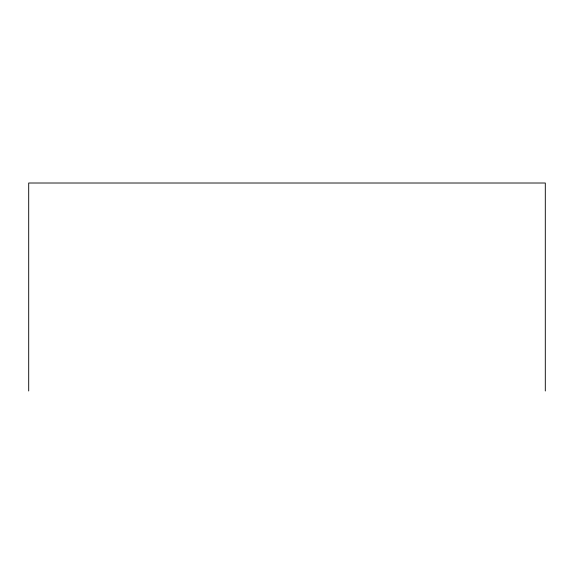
<?xml version="1.0" encoding="UTF-8"?>
<svg xmlns="http://www.w3.org/2000/svg" width="574" height="574" viewBox="0 0 574 574"><rect width="100%" height="100%" fill="white"/><g stroke="black" fill="none" stroke-linecap="round" stroke-linejoin="round"><path stroke-width="0.86" d="M545.3 390.987L545.3 183.013L28.7 183.013L28.7 390.987"/></g></svg>
